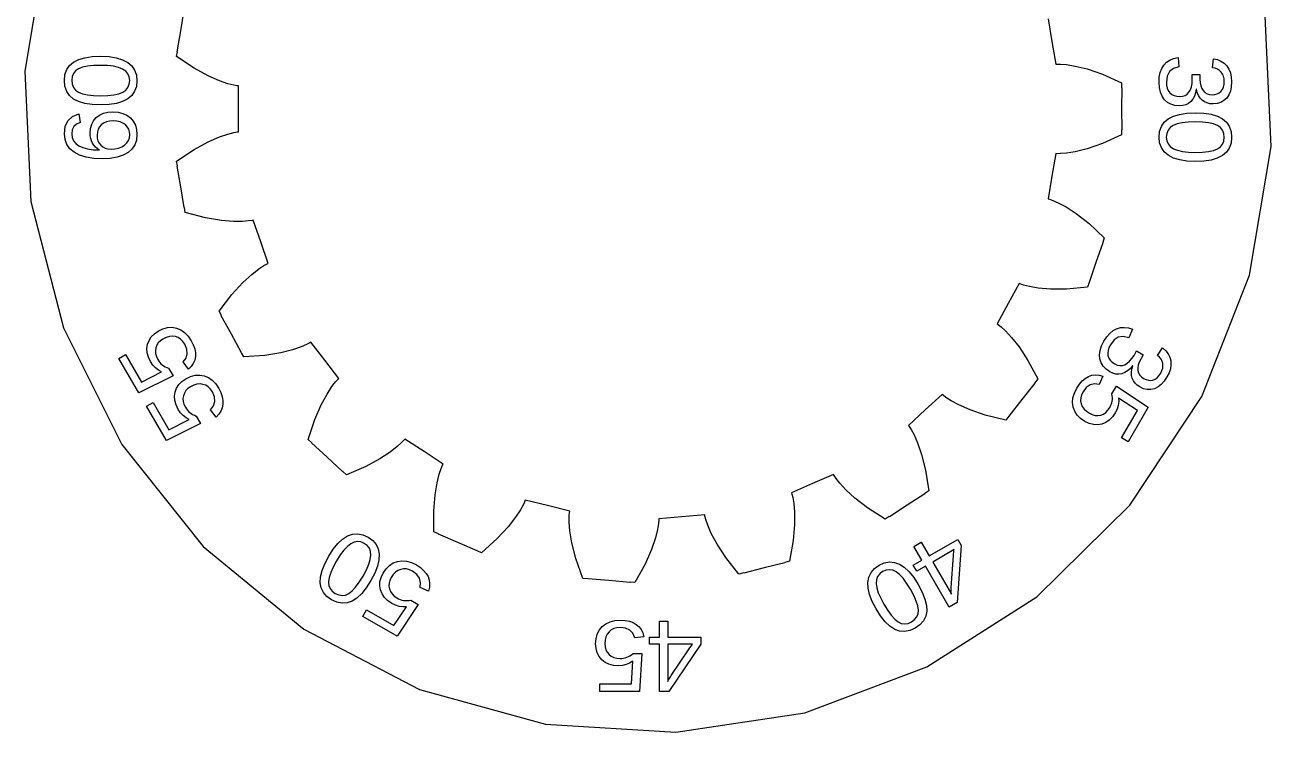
# Model space of a CAD drawing. Header units: metres. Extents: x -300 to 172, y -235 to 235.
# Drawn here: x -68.1 to 68.1, y -68.2 to 9.2 of the extents above; entities that cross this region are included whole.
import ezdxf

# ---------------------------------------------------------------- set-up
doc = ezdxf.new("R2010")
doc.units = ezdxf.units.M

msp = doc.modelspace()

# ---------------------------------------------------------------- linework, layer by layer
for p, q in [((-65.7908, 18.1933), (-68.1357, 4.1171)), ((-51.0902, 8.52545), (-50.7225, 10.8023)), ((43.7658, 9.84724), (44.1659, 7.36998)), ((68.1357, -4.1171), (67.5028, 10.1391)), ((-51.4817, 6.25258), (-51.0902, 8.52545)), ((44.1659, 7.36998), (44.5919, 4.89705)), ((-62.2552, 5.39519), (-61.574, 5.59674)), ((-61.574, 5.59674), (-60.7722, 5.71768)), ((-60.7722, 5.71768), (-59.85, 5.758)), ((-59.85, 5.758), (-58.9411, 5.71568)), ((-58.9411, 5.71568), (-58.1465, 5.58875)), ((-58.1465, 5.58875), (-57.4661, 5.37718)), ((-51.5443, 5.71313), (-51.4596, 6.23752)), ((-49.6343, 4.43625), (-51.5443, 5.71313)), ((-51.4596, 6.23752), (-51.4817, 6.25258)), ((57.0578, 5.33867), (57.4774, 5.50955)), ((57.4774, 5.50955), (57.96, 5.61017)), ((57.96, 5.61017), (58.052, 4.59818)), ((61.746, 4.49518), (61.822, 5.47917)), ((61.822, 5.47917), (62.2666, 5.38954)), ((-68.1357, 4.1171), (-67.5028, -10.1391)), ((-63.7554, 3.74818), (-63.5675, 4.29175)), ((-63.5675, 4.29175), (-63.2544, 4.74667)), ((-63.2544, 4.74667), (-62.816, 5.11299)), ((-62.6015, 4.15643), (-62.8362, 3.87175)), ((-62.816, 5.11299), (-62.2552, 5.39519)), ((-62.273, 4.379), (-62.6015, 4.15643)), ((-61.8399, 4.547), (-62.273, 4.379)), ((-61.2917, 4.66699), (-61.8399, 4.547)), ((-60.6284, 4.739), (-61.2917, 4.66699)), ((-59.85, 4.76299), (-60.6284, 4.739)), ((-59.0961, 4.73781), (-59.85, 4.76299)), ((-58.4463, 4.66225), (-59.0961, 4.73781)), ((-57.9006, 4.5363), (-58.4463, 4.66225)), ((-57.459, 4.35999), (-57.9006, 4.5363)), ((-57.4661, 5.37718), (-56.9, 5.08099)), ((-57.1186, 4.13011), (-57.459, 4.35999)), ((-56.8755, 3.8425), (-57.1186, 4.13011)), ((-56.9, 5.08099), (-56.4546, 4.70224)), ((-56.4546, 4.70224), (-56.1365, 4.243)), ((-56.1365, 4.243), (-55.9456, 3.70325)), ((-48.0841, 3.5966), (-49.6343, 4.43625)), ((44.5919, 4.89705), (44.7186, 4.90456)), ((44.7186, 4.90456), (45.1051, 4.90141)), ((45.1051, 4.90141), (45.7668, 4.84601)), ((45.7668, 4.84601), (46.7276, 4.68895)), ((46.7276, 4.68895), (48.0203, 4.36682)), ((48.0203, 4.36682), (49.6875, 3.79379)), ((56.0132, 3.97542), (56.1773, 4.41023)), ((56.1773, 4.41023), (56.407, 4.78618)), ((56.407, 4.78618), (56.7009, 5.09755)), ((56.7009, 5.09755), (57.0578, 5.33867)), ((57.457, 4.42036), (57.032, 4.08292)), ((58.052, 4.59818), (57.457, 4.42036)), ((62.0309, 4.44174), (61.746, 4.49518)), ((62.2817, 4.34642), (62.0309, 4.44174)), ((62.2666, 5.38954), (62.6595, 5.22968)), ((62.4984, 4.20923), (62.2817, 4.34642)), ((62.681, 4.03017), (62.4984, 4.20923)), ((62.6595, 5.22968), (63.0006, 4.99954)), ((63.0006, 4.99954), (63.29, 4.69917)), ((63.29, 4.69917), (63.521, 4.33923)), ((63.521, 4.33923), (63.686, 3.93143)), ((-63.818, 3.116), (-63.7554, 3.74818)), ((-63.756, 2.46667), (-63.818, 3.116)), ((-62.9771, 3.52493), (-63.024, 3.116)), ((-63.024, 3.116), (-62.9777, 2.6963)), ((-62.8362, 3.87175), (-62.9771, 3.52493)), ((-56.7296, 3.49712), (-56.8755, 3.8425)), ((-56.681, 3.09399), (-56.7296, 3.49712)), ((-56.7286, 2.68837), (-56.681, 3.09399)), ((-55.9456, 3.70325), (-55.882, 3.08299)), ((-55.882, 3.08299), (-55.9453, 2.46356)), ((-46.8621, 3.0661), (-48.0841, 3.5966)), ((-45.9403, 2.75304), (-46.8621, 3.0661)), ((-45.2967, 2.58948), (-45.9403, 2.75304)), ((49.6875, 3.79379), (51.7817, 2.84868)), ((51.7817, 2.84868), (51.7845, 2.31752)), ((55.882, 2.92917), (55.9148, 3.48174)), ((55.9188, 2.34018), (55.882, 2.92917)), ((55.9148, 3.48174), (56.0132, 3.97542)), ((56.777, 3.58586), (56.692, 2.92917)), ((56.692, 2.92917), (56.7151, 2.57954)), ((57.032, 4.08292), (56.777, 3.58586)), ((59.4248, 2.41592), (59.4917, 2.78986)), ((59.4917, 2.78986), (59.514, 3.21718)), ((59.514, 3.21718), (59.514, 3.77217)), ((59.514, 3.77217), (60.362, 3.77217)), ((60.362, 3.77217), (60.362, 3.23917)), ((60.362, 3.23917), (60.3839, 2.8593)), ((60.3839, 2.8593), (60.4497, 2.52467)), ((62.8262, 3.81473), (62.681, 4.03017)), ((62.93, 3.56842), (62.8262, 3.81473)), ((62.9922, 3.29123), (62.93, 3.56842)), ((62.9907, 2.64911), (63.013, 2.98317)), ((63.013, 2.98317), (62.9922, 3.29123)), ((63.686, 3.93143), (63.785, 3.47574)), ((63.818, 2.97217), (63.7845, 2.42824)), ((63.785, 3.47574), (63.818, 2.97217)), ((-63.5702, 1.91074), (-63.756, 2.46667)), ((-63.2605, 1.44818), (-63.5702, 1.91074)), ((-62.827, 1.07899), (-63.2605, 1.44818)), ((-62.9777, 2.6963), (-62.839, 2.34024)), ((-62.839, 2.34024), (-62.6077, 2.04781)), ((-62.6077, 2.04781), (-62.284, 1.81898)), ((-62.284, 1.81898), (-61.8544, 1.64662)), ((-61.8544, 1.64662), (-61.3055, 1.5235)), ((-61.3055, 1.5235), (-60.6374, 1.44962)), ((-60.6374, 1.44962), (-59.85, 1.42499)), ((-59.85, 1.42499), (-59.0827, 1.44994)), ((-59.0827, 1.44994), (-58.4258, 1.52475)), ((-58.4258, 1.52475), (-57.8792, 1.64943)), ((-57.8792, 1.64943), (-57.443, 1.82399)), ((-57.443, 1.82399), (-57.1096, 2.05336)), ((-57.1096, 2.05336), (-56.8715, 2.34149)), ((-56.4512, 1.47105), (-56.894, 1.09799)), ((-56.8715, 2.34149), (-56.7286, 2.68837)), ((-56.135, 1.92624), (-56.4512, 1.47105)), ((-55.9453, 2.46356), (-56.135, 1.92624)), ((-44.9159, 2.52275), (-45.2967, 2.58948)), ((-44.7897, 2.50931), (-44.9159, 2.52275)), ((-44.7766, 0.00009), (-44.7897, 2.50931)), ((51.7845, 2.31752), (51.8087, 2.30629)), ((51.8087, 2.30629), (51.7966, -0.00008)), ((56.0293, 1.82317), (55.9188, 2.34018)), ((56.2133, 1.37817), (56.0293, 1.82317)), ((56.471, 1.00517), (56.2133, 1.37817)), ((56.7151, 2.57954), (56.7845, 2.26967)), ((56.7845, 2.26967), (56.9001, 1.99954)), ((56.9001, 1.99954), (57.062, 1.76917)), ((57.062, 1.76917), (57.27, 1.58455)), ((57.27, 1.58455), (57.523, 1.45267)), ((57.523, 1.45267), (57.821, 1.37355)), ((57.821, 1.37355), (58.164, 1.34717)), ((58.164, 1.34717), (58.4646, 1.37723)), ((58.4646, 1.37723), (58.7303, 1.46742)), ((58.7303, 1.46742), (58.9611, 1.61774)), ((58.9611, 1.61774), (59.157, 1.82817)), ((59.157, 1.82817), (59.3132, 2.09535)), ((59.3132, 2.09535), (59.4248, 2.41592)), ((59.756, 1.38242), (59.5853, 1.07199)), ((59.8772, 1.74048), (59.756, 1.38242)), ((59.949, 2.14618), (59.8772, 1.74048)), ((59.971, 2.14618), (59.949, 2.14618)), ((60.071, 1.77798), (59.971, 2.14618)), ((60.2082, 1.45642), (60.071, 1.77798)), ((60.3826, 1.18149), (60.2082, 1.45642)), ((60.4497, 2.52467), (60.5594, 2.23529)), ((60.5594, 2.23529), (60.713, 1.99117)), ((60.713, 1.99117), (60.9054, 1.79736)), ((60.9054, 1.79736), (61.1315, 1.65892)), ((61.1315, 1.65892), (61.3914, 1.57587)), ((61.3914, 1.57587), (61.685, 1.54817)), ((61.685, 1.54817), (61.9763, 1.5708)), ((61.9763, 1.5708), (62.2352, 1.63867)), ((62.2352, 1.63867), (62.4618, 1.7518)), ((62.4618, 1.7518), (62.656, 1.91017)), ((62.656, 1.91017), (62.8122, 2.11261)), ((62.8122, 2.11261), (62.9237, 2.35892)), ((62.9237, 2.35892), (62.9907, 2.64911)), ((63.5165, 1.53273), (63.282, 1.18117)), ((63.684, 1.94843), (63.5165, 1.53273)), ((63.7845, 2.42824), (63.684, 1.94843)), ((-62.2697, 0.79724), (-62.827, 1.07899)), ((-61.5877, 0.59599), (-62.2697, 0.79724)), ((-60.7812, 0.47524), (-61.5877, 0.59599)), ((-59.85, 0.435), (-60.7812, 0.47524)), ((-58.9366, 0.47642), (-59.85, 0.435)), ((-58.1395, 0.60074), (-58.9366, 0.47642)), ((-57.4586, 0.80792), (-58.1395, 0.60074)), ((-56.894, 1.09799), (-57.4586, 0.80792)), ((-44.7897, -2.50931), (-44.7766, 0.00009)), ((56.7957, 0.70985), (56.471, 1.00517)), ((57.181, 0.49892), (56.7957, 0.70985)), ((57.6268, 0.37236), (57.181, 0.49892)), ((58.133, 0.33017), (57.6268, 0.37236)), ((58.4886, 0.36011), (58.133, 0.33017)), ((58.8125, 0.44992), (58.4886, 0.36011)), ((59.1046, 0.59961), (58.8125, 0.44992)), ((59.365, 0.80917), (59.1046, 0.59961)), ((59.5853, 1.07199), (59.365, 0.80917)), ((60.594, 0.95317), (60.3826, 1.18149)), ((60.8411, 0.77336), (60.594, 0.95317)), ((61.1225, 0.64493), (60.8411, 0.77336)), ((61.4381, 0.56786), (61.1225, 0.64493)), ((61.788, 0.54217), (61.4381, 0.56786)), ((62.2406, 0.58211), (61.788, 0.54217)), ((62.6405, 0.70192), (62.2406, 0.58211)), ((62.9876, 0.90161), (62.6405, 0.70192)), ((63.282, 1.18117), (62.9876, 0.90161)), ((-63.7205, -1.9409), (-63.428, -1.31416)), ((-63.428, -1.31416), (-62.9405, -0.8479)), ((-62.9405, -0.8479), (-62.258, -0.54216)), ((-62.258, -0.54216), (-62.089, -1.47716)), ((-60.8342, -1.68466), (-60.6245, -1.29153)), ((-60.6245, -1.29153), (-60.331, -0.95316)), ((-60.331, -0.95316), (-59.9666, -0.68059)), ((-59.9666, -0.68059), (-59.5445, -0.4859)), ((-59.5445, -0.4859), (-59.0646, -0.3691)), ((-58.8818, -1.35066), (-59.232, -1.42715)), ((-59.0646, -0.3691), (-58.527, -0.33015)), ((-58.483, -1.32515), (-58.8818, -1.35066)), ((-58.527, -0.33015), (-57.9463, -0.37128)), ((-58.0826, -1.35034), (-58.483, -1.32515)), ((-57.7275, -1.4259), (-58.0826, -1.35034)), ((-57.9463, -0.37128), (-57.43, -0.49466)), ((-57.43, -0.49466), (-56.9783, -0.70029)), ((-56.9783, -0.70029), (-56.591, -0.98816)), ((-56.591, -0.98816), (-56.2808, -1.3484)), ((-56.2808, -1.3484), (-56.0592, -1.77116)), ((51.7966, -0.00008), (51.8087, -2.30629)), ((56.4512, -1.47104), (56.894, -1.09798)), ((56.894, -1.09798), (57.4586, -0.80791)), ((57.4586, -0.80791), (58.1395, -0.60072)), ((58.1395, -0.60072), (58.9366, -0.47641)), ((58.9366, -0.47641), (59.85, -0.43498)), ((59.85, -0.43498), (60.7812, -0.47522)), ((60.7812, -0.47522), (61.5877, -0.59598)), ((61.5877, -0.59598), (62.2697, -0.79723)), ((62.2697, -0.79723), (62.827, -1.07898)), ((62.827, -1.07898), (63.2605, -1.44817)), ((-63.818, -2.72815), (-63.7205, -1.9409)), ((-62.9655, -2.29503), (-63.024, -2.73915)), ((-62.7902, -1.93666), (-62.9655, -2.29503)), ((-62.498, -1.66403), (-62.7902, -1.93666)), ((-62.089, -1.47716), (-62.498, -1.66403)), ((-61.002, -2.63516), (-60.9601, -2.13254)), ((-60.9858, -2.93929), (-61.002, -2.63516)), ((-60.9601, -2.13254), (-60.8342, -1.68466)), ((-60.2173, -2.52516), (-60.246, -2.86916)), ((-60.1312, -2.22116), (-60.2173, -2.52516)), ((-59.9878, -1.95715), (-60.1312, -2.22116)), ((-59.787, -1.73315), (-59.9878, -1.95715)), ((-59.5338, -1.55466), (-59.787, -1.73315)), ((-59.232, -1.42715), (-59.5338, -1.55466)), ((-57.4176, -1.55185), (-57.7275, -1.4259)), ((-57.153, -1.72815), (-57.4176, -1.55185)), ((-56.9417, -1.94823), (-57.153, -1.72815)), ((-56.7908, -2.20641), (-56.9417, -1.94823)), ((-56.7002, -2.50272), (-56.7908, -2.20641)), ((-56.67, -2.83716), (-56.7002, -2.50272)), ((-56.0592, -1.77116), (-55.9263, -2.25641)), ((-55.9263, -2.25641), (-55.882, -2.80415)), ((-45.9403, -2.75304), (-45.2967, -2.58948)), ((-45.2967, -2.58948), (-44.916, -2.52275)), ((-44.916, -2.52275), (-44.7897, -2.50931)), ((51.7845, -2.31752), (51.7817, -2.84869)), ((51.8087, -2.30629), (51.7845, -2.31752)), ((55.882, -3.08298), (55.9453, -2.46355)), ((55.9453, -2.46355), (56.135, -1.92622)), ((56.135, -1.92622), (56.4512, -1.47104)), ((56.7286, -2.68835), (56.681, -3.09398)), ((56.8715, -2.34148), (56.7286, -2.68835)), ((57.1096, -2.05334), (56.8715, -2.34148)), ((57.443, -1.82397), (57.1096, -2.05334)), ((57.8792, -1.64941), (57.443, -1.82397)), ((58.4258, -1.52473), (57.8792, -1.64941)), ((59.0827, -1.44992), (58.4258, -1.52473)), ((59.85, -1.42497), (59.0827, -1.44992)), ((60.6374, -1.4496), (59.85, -1.42497)), ((61.3055, -1.52348), (60.6374, -1.4496)), ((61.8544, -1.64661), (61.3055, -1.52348)), ((62.284, -1.81897), (61.8544, -1.64661)), ((62.6077, -2.04779), (62.284, -1.81897)), ((62.839, -2.34023), (62.6077, -2.04779)), ((62.9777, -2.69629), (62.839, -2.34023)), ((63.024, -3.11598), (62.9777, -2.69629)), ((63.2605, -1.44817), (63.5702, -1.91072)), ((63.5702, -1.91072), (63.756, -2.46666)), ((63.756, -2.46666), (63.818, -3.11598)), ((-63.7509, -3.34804), (-63.818, -2.72815)), ((-63.5497, -3.89265), (-63.7509, -3.34804)), ((-63.2144, -4.36203), (-63.5497, -3.89265)), ((-63.024, -2.73915), (-62.9753, -3.13409)), ((-62.9753, -3.13409), (-62.8292, -3.4819)), ((-62.8292, -3.4819), (-62.5858, -3.78259)), ((-62.5858, -3.78259), (-62.245, -4.03616)), ((-62.245, -4.03616), (-61.8119, -4.23697)), ((-60.9372, -3.22566), (-60.9858, -2.93929)), ((-60.8563, -3.49428), (-60.9372, -3.22566)), ((-60.743, -3.74516), (-60.8563, -3.49428)), ((-60.5992, -3.97353), (-60.743, -3.74516)), ((-60.4257, -4.17465), (-60.5992, -3.97353)), ((-60.246, -2.86916), (-60.2206, -3.19522)), ((-60.2206, -3.19522), (-60.1445, -3.4884)), ((-60.1445, -3.4884), (-60.0176, -3.74872)), ((-60.0176, -3.74872), (-59.84, -3.97615)), ((-59.84, -3.97615), (-59.6178, -4.16034)), ((-57.5529, -4.15135), (-57.245, -3.96016)), ((-57.245, -3.96016), (-56.9934, -3.72572)), ((-56.9934, -3.72572), (-56.8138, -3.4604)), ((-56.8138, -3.4604), (-56.7059, -3.16422)), ((-56.7059, -3.16422), (-56.67, -2.83716)), ((-56.124, -3.94591), (-56.4265, -4.40259)), ((-55.9425, -3.4131), (-56.124, -3.94591)), ((-55.882, -2.80415), (-55.9425, -3.4131)), ((-49.6343, -4.43625), (-48.0841, -3.5966)), ((-48.0841, -3.5966), (-46.8621, -3.06609)), ((-46.8621, -3.06609), (-45.9403, -2.75304)), ((49.6875, -3.79379), (48.0203, -4.36682)), ((51.7817, -2.84869), (49.6875, -3.79379)), ((55.9456, -3.70323), (55.882, -3.08298)), ((56.1365, -4.24298), (55.9456, -3.70323)), ((56.681, -3.09398), (56.7296, -3.4971)), ((56.7296, -3.4971), (56.8755, -3.84248)), ((56.8755, -3.84248), (57.1186, -4.1301)), ((62.6015, -4.15642), (62.8362, -3.87173)), ((62.8362, -3.87173), (62.9771, -3.52492)), ((62.9771, -3.52492), (63.024, -3.11598)), ((63.7554, -3.74817), (63.5675, -4.29173)), ((63.818, -3.11598), (63.7554, -3.74817)), ((-62.745, -4.75615), (-63.2144, -4.36203)), ((-62.1507, -5.06766), (-62.745, -4.75615)), ((-61.44, -5.29016), (-62.1507, -5.06766)), ((-61.8119, -4.23697), (-61.2917, -4.3804)), ((-60.6127, -5.42366), (-61.44, -5.29016)), ((-61.2917, -4.3804), (-60.6844, -4.46648)), ((-60.6844, -4.46648), (-59.99, -4.49516)), ((-59.669, -5.46815), (-60.6127, -5.42366)), ((-60.2227, -4.34853), (-60.4257, -4.17465)), ((-59.99, -4.49516), (-60.2227, -4.34853)), ((-58.7991, -5.42534), (-59.669, -5.46815)), ((-59.6178, -4.16034), (-59.3573, -4.2919)), ((-59.3573, -4.2919), (-59.0583, -4.37085)), ((-59.0583, -4.37085), (-58.721, -4.39716)), ((-58.0392, -5.29691), (-58.7991, -5.42534)), ((-58.721, -4.39716), (-58.2909, -4.36984)), ((-58.2909, -4.36984), (-57.9015, -4.2879)), ((-57.3896, -5.08284), (-58.0392, -5.29691)), ((-57.9015, -4.2879), (-57.5529, -4.15135)), ((-56.85, -4.78316), (-57.3896, -5.08284)), ((-56.4265, -4.40259), (-56.85, -4.78316)), ((-51.5443, -5.71313), (-49.6343, -4.43625)), ((44.5919, -4.89705), (44.1659, -7.37001)), ((44.7186, -4.90457), (44.5919, -4.89705)), ((45.1051, -4.90141), (44.7186, -4.90457)), ((45.7668, -4.84602), (45.1051, -4.90141)), ((46.7276, -4.68895), (45.7668, -4.84602)), ((48.0203, -4.36682), (46.7276, -4.68895)), ((56.4546, -4.70222), (56.1365, -4.24298)), ((56.9, -5.08098), (56.4546, -4.70222)), ((57.4661, -5.37717), (56.9, -5.08098)), ((57.1186, -4.1301), (57.459, -4.35997)), ((57.459, -4.35997), (57.9006, -4.53629)), ((58.1465, -5.58873), (57.4661, -5.37717)), ((57.9006, -4.53629), (58.4463, -4.66223)), ((58.4463, -4.66223), (59.0961, -4.73779)), ((59.0961, -4.73779), (59.85, -4.76297)), ((59.85, -4.76297), (60.6284, -4.73898)), ((60.6284, -4.73898), (61.2917, -4.66698)), ((61.2917, -4.66698), (61.8399, -4.54698)), ((62.2552, -5.39517), (61.574, -5.59673)), ((61.8399, -4.54698), (62.273, -4.37898)), ((62.816, -5.11298), (62.2552, -5.39517)), ((62.273, -4.37898), (62.6015, -4.15642)), ((63.2544, -4.74666), (62.816, -5.11298)), ((63.5675, -4.29173), (63.2544, -4.74666)), ((65.7908, -18.1933), (68.1357, -4.1171)), ((-51.4596, -6.23752), (-51.5443, -5.71313)), ((-51.4817, -6.25258), (-51.4596, -6.23752)), ((-51.0902, -8.5253), (-51.4817, -6.25258)), ((58.9411, -5.71567), (58.1465, -5.58873)), ((59.85, -5.75798), (58.9411, -5.71567)), ((60.7722, -5.71767), (59.85, -5.75798)), ((61.574, -5.59673), (60.7722, -5.71767)), ((44.1659, -7.37001), (43.7659, -9.84724)), ((-50.7225, -10.8023), (-51.0902, -8.5253)), ((-67.5028, -10.1391), (-63.9196, -23.9521)), ((-50.6967, -10.8094), (-50.7225, -10.8023)), ((-50.6066, -11.3328), (-50.6967, -10.8094)), ((43.7659, -9.84724), (43.8881, -9.88127)), ((43.8881, -9.88127), (44.2527, -10.0098)), ((44.2527, -10.0098), (44.8606, -10.277)), ((44.8606, -10.277), (45.7183, -10.7375)), ((45.7183, -10.7375), (46.8363, -11.4619)), ((-48.3854, -11.9203), (-50.6066, -11.3328)), ((-46.6466, -12.2111), (-48.3854, -11.9203)), ((-45.3185, -12.3161), (-46.6466, -12.2111)), ((-43.6832, -12.2586), (-44.345, -12.3129)), ((-43.3014, -12.1981), (-43.6832, -12.2586)), ((-43.1777, -12.1698), (-43.3014, -12.1981)), ((-42.3505, -14.5388), (-43.1777, -12.1698)), ((46.8363, -11.4619), (48.2271, -12.5453)), ((-44.345, -12.3129), (-45.3185, -12.3161)), ((48.2271, -12.5453), (49.901, -14.1191)), ((-41.5481, -16.9166), (-42.3505, -14.5388)), ((49.7504, -14.6409), (48.9901, -16.8184)), ((49.901, -14.1191), (49.7311, -14.6224)), ((49.7311, -14.6224), (49.7504, -14.6409)), ((-43.3274, -18.1161), (-42.5572, -17.5206)), ((-42.5572, -17.5206), (-42.0016, -17.157)), ((-42.0016, -17.157), (-41.6631, -16.9703)), ((-41.6631, -16.9703), (-41.5481, -16.9166)), ((48.9901, -16.8184), (48.2527, -19.0036)), ((-45.5045, -20.3121), (-44.3109, -19.0146)), ((-44.3109, -19.0146), (-43.3274, -18.1161)), ((48.2261, -19.0063), (48.051, -19.5078)), ((48.2527, -19.0036), (48.2261, -19.0063)), ((60.5705, -31.4745), (65.7908, -18.1933)), ((-46.8965, -22.14), (-45.5045, -20.3121)), ((40.5857, -19.1107), (39.3799, -21.3113)), ((40.7031, -19.1589), (40.5857, -19.1107)), ((41.0697, -19.2814), (40.7031, -19.1589)), ((41.7136, -19.4439), (41.0697, -19.2814)), ((42.6733, -19.6073), (41.7136, -19.4439)), ((44.0005, -19.7224), (42.6733, -19.6073)), ((45.7635, -19.7217), (44.0005, -19.7224)), ((48.051, -19.5078), (45.7635, -19.7217)), ((39.3799, -21.3113), (38.1971, -23.5244)), ((-46.6461, -22.6085), (-46.8965, -22.14)), ((-46.662, -22.6299), (-46.6461, -22.6085)), ((-45.5538, -24.6524), (-46.662, -22.6299)), ((-63.9196, -23.9521), (-57.5429, -36.7184)), ((-53.9841, -24.6044), (-53.5658, -24.3144)), ((-53.5658, -24.3144), (-53.0467, -24.0668)), ((-53.0467, -24.0668), (-52.5384, -23.9294)), ((-52.5384, -23.9294), (-52.0407, -23.9022)), ((-52.0407, -23.9022), (-51.5537, -23.9853)), ((-51.5537, -23.9853), (-51.093, -24.1752)), ((-51.093, -24.1752), (-50.6726, -24.469)), ((-50.6726, -24.469), (-50.2925, -24.8667)), ((38.1971, -23.5244), (38.3017, -23.5963)), ((38.3017, -23.5963), (38.6048, -23.8362)), ((38.6048, -23.8362), (39.093, -24.2864)), ((39.093, -24.2864), (39.7547, -25.0005)), ((50.4966, -24.5638), (50.8561, -24.2693)), ((50.8561, -24.2693), (51.243, -24.0585)), ((51.243, -24.0585), (51.6532, -23.9359)), ((51.6532, -23.9359), (52.0828, -23.9055)), ((52.0828, -23.9055), (52.5317, -23.9673)), ((52.5317, -23.9673), (52.9999, -24.1214)), ((52.9999, -24.1214), (52.5736, -25.0439)), ((-54.7944, -26.2203), (-54.7254, -25.7599)), ((-54.7254, -25.7599), (-54.5639, -25.3271)), ((-54.5639, -25.3271), (-54.3168, -24.942)), ((-54.3168, -24.942), (-53.9841, -24.6044)), ((-53.7149, -25.8665), (-53.8244, -26.1565)), ((-53.5474, -25.6077), (-53.7149, -25.8665)), ((-53.3218, -25.3803), (-53.5474, -25.6077)), ((-53.0382, -25.1841), (-53.3218, -25.3803)), ((-52.6837, -25.0117), (-53.0382, -25.1841)), ((-52.3399, -24.9097), (-52.6837, -25.0117)), ((-52.0067, -24.8783), (-52.3399, -24.9097)), ((-51.6842, -24.9174), (-52.0067, -24.8783)), ((-51.382, -25.0251), (-51.6842, -24.9174)), ((-51.1099, -25.1996), (-51.382, -25.0251)), ((-50.8678, -25.4407), (-51.1099, -25.1996)), ((-50.6558, -25.7486), (-50.8678, -25.4407)), ((-50.427, -26.287), (-50.6558, -25.7486)), ((-50.2925, -24.8667), (-49.9529, -25.3681)), ((-49.9529, -25.3681), (-49.7233, -25.8241)), ((-49.7233, -25.8241), (-49.5701, -26.2646)), ((-44.4667, -26.6865), (-45.5538, -24.6524)), ((-37.3359, -25.7783), (-37.9443, -26.0446)), ((-36.9945, -25.5971), (-37.3359, -25.7783)), ((-36.8867, -25.5302), (-36.9945, -25.5971)), ((-35.3351, -27.5023), (-36.8867, -25.5302)), ((39.7547, -25.0005), (40.5769, -26.0486)), ((49.5972, -25.9327), (49.8598, -25.4043)), ((49.8598, -25.4043), (50.1645, -24.9421)), ((50.1645, -24.9421), (50.4966, -24.5638)), ((50.5613, -25.8093), (50.4065, -26.1236)), ((50.9633, -25.2831), (50.5613, -25.8093)), ((51.4326, -24.9801), (50.9633, -25.2831)), ((51.9694, -24.9003), (51.4326, -24.9801)), ((52.5736, -25.0439), (51.9694, -24.9003)), ((-57.8513, -27.3036), (-57.1307, -26.8876)), ((-57.1307, -26.8876), (-55.3987, -29.8875)), ((-54.763, -26.6892), (-54.7944, -26.2203)), ((-54.631, -27.1664), (-54.763, -26.6892)), ((-54.3985, -27.6519), (-54.631, -27.1664)), ((-53.8244, -26.1565), (-53.8715, -26.465)), ((-53.8715, -26.465), (-53.8509, -26.7795)), ((-53.8509, -26.7795), (-53.7624, -27.1)), ((-53.7624, -27.1), (-53.6061, -27.4265)), ((-50.5211, -27.261), (-50.3821, -26.7911)), ((-50.3821, -26.7911), (-50.427, -26.287)), ((-49.5701, -26.2646), (-49.4933, -26.6895)), ((-49.4928, -27.099), (-49.5687, -27.4878)), ((-49.4933, -26.6895), (-49.4928, -27.099)), ((-44.4401, -26.6849), (-44.4667, -26.6865)), ((-44.1848, -27.1507), (-44.4401, -26.6849)), ((-41.8932, -26.9852), (-44.1848, -27.1507)), ((-40.1542, -26.6956), (-41.8932, -26.9852)), ((-38.864, -26.3637), (-40.1542, -26.6956)), ((-37.9443, -26.0446), (-38.864, -26.3637)), ((40.5769, -26.0486), (41.5406, -27.5249)), ((49.3712, -26.9131), (49.4343, -26.4357)), ((49.4079, -27.365), (49.3712, -26.9131)), ((49.4343, -26.4357), (49.5972, -25.9327)), ((50.3116, -26.4267), (50.2767, -26.7184)), ((50.2767, -26.7184), (50.3017, -26.9989)), ((50.3017, -26.9989), (50.3896, -27.2627)), ((50.4065, -26.1236), (50.3116, -26.4267)), ((52.9162, -27.3298), (53.1492, -26.9708)), ((53.1492, -26.9708), (53.4267, -26.4902)), ((53.4267, -26.4902), (54.1611, -26.9142)), ((54.1611, -26.9142), (53.8946, -27.3758)), ((55.7212, -26.9801), (56.279, -26.1659)), ((55.9412, -27.1688), (55.7212, -26.9801)), ((56.1108, -27.3768), (55.9412, -27.1688)), ((56.279, -26.1659), (56.6192, -26.4658)), ((56.6192, -26.4658), (56.8795, -26.8007)), ((56.8795, -26.8007), (57.0599, -27.1706)), ((57.0599, -27.1706), (57.1603, -27.5754)), ((-55.6733, -31.076), (-57.8513, -27.3036)), ((-54.1451, -28.0299), (-54.3985, -27.6519)), ((-53.858, -28.3436), (-54.1451, -28.0299)), ((-53.5375, -28.5931), (-53.858, -28.3436)), ((-53.6061, -27.4265), (-53.5018, -27.5916)), ((-53.1836, -28.7784), (-53.5375, -28.5931)), ((-53.5018, -27.5916), (-53.3873, -27.743)), ((-53.3873, -27.743), (-53.2626, -27.8808)), ((-53.2626, -27.8808), (-53.1278, -28.0049)), ((-53.1278, -28.0049), (-52.9788, -28.1163)), ((-52.9788, -28.1163), (-52.8108, -28.217)), ((-52.8108, -28.217), (-52.6239, -28.3069)), ((-52.6239, -28.3069), (-52.4182, -28.3861)), ((-52.4182, -28.3861), (-51.9397, -29.2149)), ((-50.844, -27.6966), (-50.5211, -27.261)), ((-50.2502, -28.497), (-50.844, -27.6966)), ((-49.9475, -28.1868), (-50.2502, -28.497)), ((-49.7203, -27.8504), (-49.9475, -28.1868)), ((-49.5687, -27.4878), (-49.7203, -27.8504)), ((-33.8042, -29.4906), (-35.3351, -27.5023)), ((41.5406, -27.5249), (42.6127, -29.5569)), ((49.5415, -27.7831), (49.4079, -27.365)), ((49.7697, -28.1584), (49.5415, -27.7831)), ((50.0924, -28.4909), (49.7697, -28.1584)), ((50.5097, -28.7806), (50.0924, -28.4909)), ((50.3896, -27.2627), (50.5427, -27.5034)), ((50.5427, -27.5034), (50.7612, -27.721)), ((50.7612, -27.721), (51.0451, -27.9153)), ((51.0451, -27.9153), (51.3204, -28.0396)), ((51.3204, -28.0396), (51.5956, -28.0943)), ((51.5956, -28.0943), (51.8706, -28.0795)), ((51.8706, -28.0795), (52.1456, -27.9953)), ((52.1456, -27.9953), (52.4144, -27.842)), ((52.4144, -27.842), (52.6713, -27.6201)), ((52.7254, -28.4313), (52.4414, -28.6808)), ((52.6713, -27.6201), (52.9162, -27.3298)), ((52.9904, -28.1158), (52.7254, -28.4313)), ((52.8701, -28.8428), (52.912, -28.4957)), ((52.912, -28.4957), (53.0095, -28.1268)), ((53.0095, -28.1268), (52.9904, -28.1158)), ((53.6133, -28.0384), (53.5636, -28.3439)), ((53.5636, -28.3439), (53.5746, -28.6321)), ((53.7237, -27.7157), (53.6133, -28.0384)), ((53.8946, -27.3758), (53.7237, -27.7157)), ((56.2298, -27.6039), (56.1108, -27.3768)), ((56.1985, -28.6458), (56.2832, -28.3746)), ((56.2984, -27.8503), (56.2298, -27.6039)), ((56.2832, -28.3746), (56.3165, -28.1095)), ((56.3165, -28.1095), (56.2984, -27.8503)), ((57.1194, -28.4383), (56.9773, -28.8824)), ((57.1804, -28.0026), (57.1194, -28.4383)), ((57.1603, -27.5754), (57.1804, -28.0026)), ((-51.9397, -29.2149), (-55.6733, -31.076)), ((-55.3987, -29.8875), (-53.1836, -28.7784)), ((-51.2997, -30.1677), (-50.967, -29.8302)), ((-50.967, -29.8302), (-50.5487, -29.5401)), ((-50.5487, -29.5401), (-50.0296, -29.2925)), ((-50.0296, -29.2925), (-49.5213, -29.1551)), ((-49.5213, -29.1551), (-49.0236, -29.1279)), ((-49.0236, -29.1279), (-48.5367, -29.211)), ((-48.5367, -29.211), (-48.0759, -29.401)), ((-48.0759, -29.401), (-47.6555, -29.6948)), ((-47.6555, -29.6948), (-47.2755, -30.0924)), ((-34.5624, -30.3896), (-34.1549, -29.8653)), ((-34.1549, -29.8653), (-33.8955, -29.5788)), ((-33.8955, -29.5788), (-33.8042, -29.4906)), ((42.6127, -29.5569), (42.2887, -29.9778)), ((42.2887, -29.9778), (42.3009, -30.0016)), ((47.1719, -30.1183), (47.4767, -29.7654)), ((47.4767, -29.7654), (47.8063, -29.4864)), ((47.8063, -29.4864), (48.1607, -29.2813)), ((48.1607, -29.2813), (48.5354, -29.1526)), ((48.5354, -29.1526), (48.9252, -29.1026)), ((48.9252, -29.1026), (49.3301, -29.1311)), ((49.3301, -29.1311), (49.7501, -29.2382)), ((49.7501, -29.2382), (49.3539, -30.1526)), ((50.8327, -28.9324), (50.5097, -28.7806)), ((51.1581, -29.0166), (50.8327, -28.9324)), ((51.4859, -29.033), (51.1581, -29.0166)), ((51.8162, -28.9817), (51.4859, -29.033)), ((52.1383, -28.8642), (51.8162, -28.9817)), ((52.4414, -28.6808), (52.1383, -28.8642)), ((52.8836, -29.1681), (52.8701, -28.8428)), ((52.9525, -29.4715), (52.8836, -29.1681)), ((53.0766, -29.7508), (52.9525, -29.4715)), ((53.2561, -30.0027), (53.0766, -29.7508)), ((53.5746, -28.6321), (53.6443, -28.8961)), ((53.6443, -28.8961), (53.7709, -29.1291)), ((53.7709, -29.1291), (53.9544, -29.3309)), ((53.9544, -29.3309), (54.1948, -29.5017)), ((54.1948, -29.5017), (54.4585, -29.6278)), ((54.4585, -29.6278), (54.7166, -29.6985)), ((54.7166, -29.6985), (54.9694, -29.7138)), ((54.9694, -29.7138), (55.2168, -29.6737)), ((55.2168, -29.6737), (55.4532, -29.5765)), ((55.4532, -29.5765), (55.673, -29.419)), ((55.673, -29.419), (55.8761, -29.2011)), ((55.8761, -29.2011), (56.0624, -28.923)), ((56.0624, -28.923), (56.1985, -28.6458)), ((56.4531, -29.7893), (56.1262, -30.1546)), ((56.7541, -29.335), (56.4531, -29.7893)), ((56.9773, -28.8824), (56.7541, -29.335)), ((-51.7774, -31.4461), (-51.7083, -30.9856)), ((-51.7083, -30.9856), (-51.5468, -30.5529)), ((-51.5468, -30.5529), (-51.2997, -30.1677)), ((-50.6978, -31.0922), (-50.8073, -31.3822)), ((-50.5303, -30.8335), (-50.6978, -31.0922)), ((-50.3047, -30.606), (-50.5303, -30.8335)), ((-50.0211, -30.4099), (-50.3047, -30.606)), ((-49.6666, -30.2374), (-50.0211, -30.4099)), ((-49.3228, -30.1354), (-49.6666, -30.2374)), ((-48.9896, -30.104), (-49.3228, -30.1354)), ((-48.6671, -30.1431), (-48.9896, -30.104)), ((-48.3649, -30.2509), (-48.6671, -30.1431)), ((-48.0928, -30.4253), (-48.3649, -30.2509)), ((-47.8508, -30.6665), (-48.0928, -30.4253)), ((-47.6387, -30.9743), (-47.8508, -30.6665)), ((-47.4099, -31.5127), (-47.6387, -30.9743)), ((-47.2755, -30.0924), (-46.9358, -30.5939)), ((-46.9358, -30.5939), (-46.7062, -31.0499)), ((-46.7062, -31.0499), (-46.553, -31.4903)), ((-35.736, -32.3721), (-35.0975, -31.2029)), ((-35.0975, -31.2029), (-34.5624, -30.3896)), ((32.1814, -31.2534), (30.3263, -32.9433)), ((32.2768, -31.3371), (32.1814, -31.2534)), ((32.5837, -31.572), (32.2768, -31.3371)), ((42.3009, -30.0016), (40.8748, -31.8141)), ((46.473, -31.618), (46.6273, -31.09)), ((46.6273, -31.09), (46.8917, -30.5451)), ((46.8917, -30.5451), (47.1719, -30.1183)), ((47.4121, -31.3012), (47.3243, -31.6314)), ((47.5727, -30.9637), (47.4121, -31.3012)), ((47.9246, -30.4963), (47.5727, -30.9637)), ((48.3387, -30.2054), (47.9246, -30.4963)), ((48.8152, -30.0908), (48.3387, -30.2054)), ((49.3539, -30.1526), (48.8152, -30.0908)), ((50.738, -31.1711), (51.2165, -30.3424)), ((50.7724, -31.3889), (50.738, -31.1711)), ((51.2165, -30.3424), (54.6951, -32.6452)), ((53.4909, -30.2273), (53.2561, -30.0027)), ((53.7811, -30.4245), (53.4909, -30.2273)), ((54.193, -30.6162), (53.7811, -30.4245)), ((54.5992, -30.7124), (54.193, -30.6162)), ((54.9997, -30.713), (54.5992, -30.7124)), ((55.3944, -30.6181), (54.9997, -30.713)), ((55.7733, -30.4308), (55.3944, -30.6181)), ((56.1262, -30.1546), (55.7733, -30.4308)), ((-54.8342, -32.5294), (-54.1137, -32.1134)), ((-52.6562, -36.3018), (-54.8342, -32.5294)), ((-54.1137, -32.1134), (-52.3817, -35.1133)), ((-51.7459, -31.9149), (-51.7774, -31.4461)), ((-51.614, -32.3921), (-51.7459, -31.9149)), ((-51.3815, -32.8777), (-51.614, -32.3921)), ((-50.8073, -31.3822), (-50.8545, -31.6907)), ((-50.8545, -31.6907), (-50.8338, -32.0052)), ((-50.8338, -32.0052), (-50.7453, -32.3257)), ((-50.7453, -32.3257), (-50.589, -32.6522)), ((-50.589, -32.6522), (-50.4847, -32.8173)), ((-47.8269, -32.9224), (-47.504, -32.4868)), ((-47.504, -32.4868), (-47.365, -32.0169)), ((-47.365, -32.0169), (-47.4099, -31.5127)), ((-46.553, -31.4903), (-46.4762, -31.9153)), ((-46.4757, -32.3247), (-46.5517, -32.7135)), ((-46.4762, -31.9153), (-46.4757, -32.3247)), ((-36.4436, -33.9868), (-35.736, -32.3721)), ((33.14, -31.9348), (32.5837, -31.572)), ((33.9946, -32.4009), (33.14, -31.9348)), ((35.2126, -32.9407), (33.9946, -32.4009)), ((40.8748, -31.8141), (39.4678, -33.6415)), ((46.4287, -32.129), (46.473, -31.618)), ((46.4946, -32.6229), (46.4287, -32.129)), ((46.6662, -33.0862), (46.4946, -32.6229)), ((47.3243, -31.6314), (47.3093, -31.9543)), ((47.3093, -31.9543), (47.3671, -32.2699)), ((47.3671, -32.2699), (47.4944, -32.5687)), ((47.4944, -32.5687), (47.6882, -32.8415)), ((50.2964, -32.9784), (50.501, -32.6797)), ((50.501, -32.6797), (50.5918, -32.5068)), ((50.5918, -32.5068), (50.6656, -32.332)), ((50.6656, -32.332), (50.7226, -32.1552)), ((50.7226, -32.1552), (50.7627, -31.9764)), ((50.7627, -31.9764), (50.7847, -31.7915)), ((50.7879, -31.5957), (50.7724, -31.3889)), ((50.7847, -31.7915), (50.7879, -31.5957)), ((51.4212, -32.4394), (51.293, -32.8448)), ((51.477, -32.0371), (51.4212, -32.4394)), ((53.5286, -33.0017), (51.4604, -31.6379)), ((51.4604, -31.6379), (51.477, -32.0371)), ((54.6951, -32.6452), (52.5172, -36.4176)), ((52.703, -43.38), (60.5705, -31.4745)), ((-52.3817, -35.1133), (-50.1665, -34.0041)), ((-51.128, -33.2556), (-51.3815, -32.8777)), ((-50.841, -33.5694), (-51.128, -33.2556)), ((-50.5205, -33.8188), (-50.841, -33.5694)), ((-50.1665, -34.0041), (-50.5205, -33.8188)), ((-50.4847, -32.8173), (-50.3702, -32.9687)), ((-50.3702, -32.9687), (-50.2455, -33.1065)), ((-50.2455, -33.1065), (-50.1107, -33.2306)), ((-50.1107, -33.2306), (-49.9617, -33.3421)), ((-49.9617, -33.3421), (-49.7937, -33.4428)), ((-49.7937, -33.4428), (-49.6068, -33.5327)), ((-49.6068, -33.5327), (-49.4011, -33.6118)), ((-49.4011, -33.6118), (-48.9226, -34.4406)), ((-47.2332, -33.7227), (-47.8269, -32.9224)), ((-46.9304, -33.4125), (-47.2332, -33.7227)), ((-46.7032, -33.0761), (-46.9304, -33.4125)), ((-46.5517, -32.7135), (-46.7032, -33.0761)), ((-37.1666, -36.1676), (-36.4436, -33.9868)), ((30.3263, -32.9433), (28.4891, -34.6524)), ((36.8802, -33.5125), (35.2126, -32.9407)), ((39.1133, -34.053), (36.8802, -33.5125)), ((39.4418, -33.6355), (39.1133, -34.053)), ((39.4678, -33.6415), (39.4418, -33.6355)), ((46.9385, -33.5036), (46.6662, -33.0862)), ((47.3117, -33.8752), (46.9385, -33.5036)), ((47.7856, -34.2009), (47.3117, -33.8752)), ((47.6882, -32.8415), (47.9485, -33.0883)), ((47.9485, -33.0883), (48.2751, -33.3091)), ((48.2751, -33.3091), (48.5868, -33.4566)), ((48.5868, -33.4566), (48.8965, -33.5383)), ((48.8965, -33.5383), (49.2043, -33.554)), ((49.2043, -33.554), (49.5102, -33.5038)), ((49.5102, -33.5038), (49.801, -33.3904)), ((49.801, -33.3904), (50.063, -33.2153)), ((50.4409, -34.0503), (50.0506, -34.312)), ((50.063, -33.2153), (50.2964, -32.9784)), ((50.7882, -33.6974), (50.4409, -34.0503)), ((51.0924, -33.2533), (50.7882, -33.6974)), ((51.293, -32.8448), (51.0924, -33.2533)), ((51.7966, -36.0016), (53.5286, -33.0017)), ((-48.9226, -34.4406), (-52.6562, -36.3018)), ((28.4891, -34.6524), (28.5647, -34.7544)), ((28.5647, -34.7544), (28.7735, -35.0796)), ((28.7735, -35.0796), (29.089, -35.6639)), ((48.246, -34.4181), (47.7856, -34.2009)), ((48.7047, -34.5375), (48.246, -34.4181)), ((49.1618, -34.5589), (48.7047, -34.5375)), ((49.6172, -34.4824), (49.1618, -34.5589)), ((50.0506, -34.312), (49.6172, -34.4824)), ((-57.5429, -36.7184), (-48.6513, -47.8798)), ((-36.7777, -36.5294), (-37.1666, -36.1676)), ((-36.7859, -36.5549), (-36.7777, -36.5294)), ((-35.0809, -38.108), (-36.7859, -36.5549)), ((-26.9427, -36.5045), (-27.4317, -36.9539)), ((-26.6787, -36.2223), (-26.9427, -36.5045)), ((-26.5984, -36.124), (-26.6787, -36.2223)), ((-24.4905, -37.4854), (-26.5984, -36.124)), ((29.089, -35.6639), (29.483, -36.5542)), ((29.483, -36.5542), (29.9204, -37.8125)), ((52.5172, -36.4176), (51.7966, -36.0016)), ((-33.3923, -39.6789), (-35.0809, -38.108)), ((-28.198, -37.5544), (-29.3105, -38.2872)), ((-27.4317, -36.9539), (-28.198, -37.5544)), ((-22.397, -38.8689), (-24.4905, -37.4854)), ((29.9204, -37.8125), (30.3525, -39.5217)), ((-30.8613, -39.1258), (-32.9749, -40.0264)), ((-29.3105, -38.2872), (-30.8613, -39.1258)), ((-22.8222, -39.9654), (-22.6071, -39.3372)), ((-22.6071, -39.3372), (-22.4547, -38.9819)), ((-22.4547, -38.9819), (-22.397, -38.8689)), ((-33.3676, -39.6687), (-33.3923, -39.6789)), ((-32.9749, -40.0264), (-33.3676, -39.6687)), ((-23.0643, -40.9084), (-22.8222, -39.9654)), ((20.2898, -40.0093), (17.9865, -41.0052)), ((20.3528, -40.1194), (20.2898, -40.0093)), ((20.5668, -40.4413), (20.3528, -40.1194)), ((20.9752, -40.965), (20.5668, -40.4413)), ((30.3525, -39.5217), (30.7067, -41.7918)), ((-23.4335, -43.9785), (-23.2885, -42.2215)), ((-23.2885, -42.2215), (-23.0643, -40.9084)), ((17.9865, -41.0052), (15.6939, -42.0252)), ((15.6939, -42.0252), (15.7322, -42.1462)), ((15.7322, -42.1462), (15.8241, -42.5217)), ((21.6321, -41.6834), (20.9752, -40.965)), ((22.6088, -42.5894), (21.6321, -41.6834)), ((30.2674, -42.1111), (28.33, -43.3624)), ((30.7067, -41.7918), (30.2636, -42.0847)), ((30.2636, -42.0847), (30.2674, -42.1111)), ((-13.6299, -43.2749), (-13.9465, -43.8587)), ((-13.4718, -42.9222), (-13.6299, -43.2749)), ((-13.4278, -42.8032), (-13.4718, -42.9222)), ((-10.992, -43.4064), (-13.4278, -42.8032)), ((-8.56268, -44.0352), (-10.992, -43.4064)), ((15.8241, -42.5217), (15.9328, -43.1768)), ((15.9328, -43.1768), (16.0164, -44.1467)), ((24.0005, -43.6717), (22.6088, -42.5894)), ((28.33, -43.3624), (26.4059, -44.6339)), ((42.5321, -53.3896), (52.703, -43.38)), ((-23.4092, -46.276), (-23.4335, -43.9785)), ((-14.4762, -44.6754), (-15.2905, -45.7298)), ((-13.9465, -43.8587), (-14.4762, -44.6754)), ((-8.60942, -44.5463), (-8.58064, -44.1608)), ((-8.60887, -45.2103), (-8.60942, -44.5463)), ((-8.58064, -44.1608), (-8.56268, -44.0352)), ((1.19795, -44.844), (1.19496, -44.9709)), ((3.69759, -44.6237), (1.19795, -44.844)), ((6.19945, -44.4296), (3.69759, -44.6237)), ((6.22327, -44.5542), (6.19945, -44.4296)), ((6.32121, -44.9281), (6.22327, -44.5542)), ((6.53734, -45.556), (6.32121, -44.9281)), ((16.0164, -44.1467), (16.0215, -45.4789)), ((25.9371, -44.908), (24.0005, -43.6717)), ((26.3833, -44.6198), (25.9371, -44.908)), ((26.4059, -44.6339), (26.3833, -44.6198)), ((-22.9239, -46.4919), (-23.4092, -46.276)), ((-15.2905, -45.7298), (-16.485, -47.0265)), ((-8.53166, -46.1808), (-8.60887, -45.2103)), ((-8.31738, -47.4957), (-8.53166, -46.1808)), ((1.05008, -46.0107), (0.81421, -46.9552)), ((1.15991, -45.3558), (1.05008, -46.0107)), ((1.19496, -44.9709), (1.15991, -45.3558)), ((6.92546, -46.4488), (6.53734, -45.556)), ((16.0215, -45.4789), (15.8753, -47.2358)), ((-34.4205, -48.1867), (-33.9132, -47.562)), ((-33.9132, -47.562), (-33.3898, -47.0785)), ((-33.3898, -47.0785), (-32.8503, -46.7364)), ((-32.5054, -47.581), (-32.8788, -47.8752)), ((-32.8503, -46.7364), (-32.2996, -46.54)), ((-32.1361, -47.4011), (-32.5054, -47.581)), ((-32.2996, -46.54), (-31.7428, -46.4941)), ((-31.7654, -47.3344), (-32.1361, -47.4011)), ((-31.3934, -47.3807), (-31.7654, -47.3344)), ((-31.7428, -46.4941), (-31.1799, -46.5987)), ((-31.02, -47.5402), (-31.3934, -47.3807)), ((-31.1799, -46.5987), (-30.6109, -46.8537)), ((-30.6925, -47.7842), (-31.02, -47.5402)), ((-30.6109, -46.8537), (-30.1061, -47.2182)), ((-30.1061, -47.2182), (-29.7357, -47.6512)), ((-29.7357, -47.6512), (-29.4996, -48.1527)), ((-22.9234, -46.5186), (-22.9239, -46.4919)), ((-20.8065, -47.4339), (-22.9234, -46.5186)), ((-18.6993, -48.3714), (-20.8065, -47.4339)), ((-16.485, -47.0265), (-18.1917, -48.5646)), ((-7.884, -49.2045), (-8.31738, -47.4957)), ((0.81421, -46.9552), (0.38641, -48.2169)), ((7.55507, -47.6229), (6.92546, -46.4488)), ((8.51987, -49.0984), (7.55507, -47.6229)), ((15.8753, -47.2358), (15.4732, -49.4979)), ((29.0825, -47.884), (29.8827, -47.422)), ((29.8827, -47.422), (30.7447, -48.915)), ((30.7447, -48.915), (33.871, -47.11)), ((33.871, -47.11), (34.2535, -47.7725)), ((-48.6513, -47.8798), (-37.6334, -56.9487)), ((-35.3378, -49.7715), (-34.9116, -48.9526)), ((-34.9116, -48.9526), (-34.4205, -48.1867)), ((-33.6511, -48.8098), (-34.0499, -49.4501)), ((-33.2608, -48.2848), (-33.6511, -48.8098)), ((-32.8788, -47.8752), (-33.2608, -48.2848)), ((-30.4635, -48.0814), (-30.6925, -47.7842)), ((-30.3331, -48.4317), (-30.4635, -48.0814)), ((-30.368, -49.3001), (-30.3011, -48.8351)), ((-30.3011, -48.8351), (-30.3331, -48.4317)), ((-29.4996, -48.1527), (-29.3979, -48.7227)), ((-29.3979, -48.7227), (-29.429, -49.3567)), ((-18.6792, -48.3538), (-18.6993, -48.3714)), ((-18.1917, -48.5646), (-18.6792, -48.3538)), ((0.38641, -48.2169), (-0.32233, -49.8311)), ((29.9445, -49.377), (29.0825, -47.884)), ((33.4759, -48.2296), (31.1307, -49.5836)), ((33.1604, -52.3712), (33.4034, -48.8661)), ((33.4034, -48.8661), (33.4555, -48.3684)), ((33.4555, -48.3684), (33.4759, -48.2296)), ((34.2535, -47.7725), (33.8119, -54.0216)), ((-35.6339, -50.5263), (-35.3378, -49.7715)), ((-34.4183, -50.1362), (-34.6876, -50.7467)), ((-34.0499, -49.4501), (-34.4183, -50.1362)), ((-30.797, -50.4421), (-30.5333, -49.8358)), ((-30.5333, -49.8358), (-30.368, -49.3001)), ((-29.59, -50.0499), (-29.8809, -50.8024)), ((-29.429, -49.3567), (-29.59, -50.0499)), ((-28.9751, -50.8027), (-28.6494, -50.3288)), ((-28.6494, -50.3288), (-28.2779, -49.9556)), ((-28.2779, -49.9556), (-27.8605, -49.6832)), ((-27.8605, -49.6832), (-27.3972, -49.5117)), ((-27.3972, -49.5117), (-26.9032, -49.4458)), ((-27.0441, -50.3841), (-27.343, -50.5115)), ((-26.7286, -50.3264), (-27.0441, -50.3841)), ((-26.9032, -49.4458), (-26.3922, -49.49)), ((-26.4057, -50.3414), (-26.7286, -50.3264)), ((-26.0755, -50.4292), (-26.4057, -50.3414)), ((-26.3922, -49.49), (-25.8643, -49.6444)), ((-25.8643, -49.6444), (-25.3194, -49.9088)), ((-25.3194, -49.9088), (-24.8926, -50.1889)), ((-24.8926, -50.1889), (-24.5397, -50.4938)), ((-7.11507, -51.3696), (-7.884, -49.2045)), ((-0.32233, -49.8311), (-1.43713, -51.8401)), ((9.95012, -50.8965), (8.51987, -49.0984)), ((12.7153, -50.2116), (10.4826, -50.7895)), ((14.954, -49.6572), (12.7153, -50.2116)), ((14.9589, -49.631), (14.954, -49.6572)), ((15.4732, -49.4979), (14.9589, -49.631)), ((24.3937, -50.7371), (24.7657, -50.302)), ((24.7657, -50.302), (25.271, -49.9367)), ((25.271, -49.9367), (25.8391, -49.6818)), ((25.8391, -49.6818), (26.3993, -49.5775)), ((26.3993, -49.5775), (26.9516, -49.6237)), ((26.9516, -49.6237), (27.4961, -49.8206)), ((27.4961, -49.8206), (28.0296, -50.1646)), ((28.0296, -50.1646), (28.5495, -50.6507)), ((29.0118, -49.9155), (29.9445, -49.377)), ((29.3978, -50.5841), (29.0118, -49.9155)), ((30.3305, -50.0456), (29.3978, -50.5841)), ((32.9225, -54.5351), (30.3305, -50.0456)), ((31.1307, -49.5836), (33.1712, -53.1178)), ((-35.836, -51.8438), (-35.8, -51.217)), ((-35.8, -51.217), (-35.6339, -50.5263)), ((-34.8578, -51.2814), (-34.9288, -51.7405)), ((-34.9288, -51.7405), (-34.9003, -52.1363)), ((-34.6876, -50.7467), (-34.8578, -51.2814)), ((-31.5741, -51.7887), (-31.1591, -51.1191)), ((-31.1591, -51.1191), (-30.797, -50.4421)), ((-30.3017, -51.6141), (-30.8022, -52.4004)), ((-29.8809, -50.8024), (-30.3017, -51.6141)), ((-29.3331, -52.1789), (-29.3118, -51.7218)), ((-29.3118, -51.7218), (-29.1924, -51.2631)), ((-29.1924, -51.2631), (-28.9751, -50.8027)), ((-28.2309, -51.6039), (-28.3125, -51.9136)), ((-28.0834, -51.2922), (-28.2309, -51.6039)), ((-27.8626, -50.9655), (-28.0834, -51.2922)), ((-27.6158, -50.7053), (-27.8626, -50.9655)), ((-27.343, -50.5115), (-27.6158, -50.7053)), ((-25.7379, -50.5898), (-26.0755, -50.4292)), ((-25.2706, -50.9417), (-25.7379, -50.5898)), ((-24.9796, -51.3558), (-25.2706, -50.9417)), ((-24.8651, -51.8322), (-24.9796, -51.3558)), ((-24.5397, -50.4938), (-24.2606, -50.8234)), ((-24.2606, -50.8234), (-24.0555, -51.1777)), ((-24.0555, -51.1777), (-23.9269, -51.5525)), ((-23.9269, -51.5525), (-23.8769, -51.9423)), ((-6.58594, -51.4162), (-7.11507, -51.3696)), ((-6.57674, -51.4413), (-6.58594, -51.4162)), ((-4.27736, -51.6197), (-6.57674, -51.4413)), ((-1.9799, -51.8222), (-4.27736, -51.6197)), ((10.4657, -50.7688), (9.95012, -50.8965)), ((10.4826, -50.7895), (10.4657, -50.7688)), ((24.0497, -51.8174), (24.155, -51.2422)), ((24.155, -51.2422), (24.3937, -50.7371)), ((24.9825, -51.5312), (24.9536, -51.9409)), ((25.11, -51.1769), (24.9825, -51.5312)), ((25.3362, -50.8779), (25.11, -51.1769)), ((25.661, -50.6342), (25.3362, -50.8779)), ((26.0361, -50.4726), (25.661, -50.6342)), ((26.408, -50.4229), (26.0361, -50.4726)), ((26.7766, -50.4851), (26.408, -50.4229)), ((27.1419, -50.6591), (26.7766, -50.4851)), ((27.5111, -50.9496), (27.1419, -50.6591)), ((27.8924, -51.3606), (27.5111, -50.9496)), ((28.2857, -51.8921), (27.8924, -51.3606)), ((28.5495, -50.6507), (29.0557, -51.2788)), ((29.0557, -51.2788), (29.5483, -52.0491)), ((-35.7379, -52.4066), (-35.836, -51.8438)), ((-35.5005, -52.9052), (-35.7379, -52.4066)), ((-35.1237, -53.3397), (-35.5005, -52.9052)), ((-34.9003, -52.1363), (-34.7711, -52.4819)), ((-34.7711, -52.4819), (-34.5412, -52.7773)), ((-34.5412, -52.7773), (-34.2105, -53.0224)), ((-34.2105, -53.0224), (-33.8239, -53.1922)), ((-33.0773, -53.196), (-32.7173, -53.03)), ((-32.7173, -53.03), (-32.3532, -52.7441)), ((-32.3532, -52.7441), (-31.9721, -52.3304)), ((-31.9721, -52.3304), (-31.5741, -51.7887)), ((-31.31, -53.0385), (-31.8253, -53.5285)), ((-30.8022, -52.4004), (-31.31, -53.0385)), ((-29.2566, -52.6343), (-29.3331, -52.1789)), ((-29.0862, -53.0677), (-29.2566, -52.6343)), ((-28.8246, -53.458), (-29.0862, -53.0677)), ((-28.3125, -51.9136), (-28.3282, -52.2214)), ((-28.3282, -52.2214), (-28.278, -52.5273)), ((-28.278, -52.5273), (-28.1646, -52.8181)), ((-28.1646, -52.8181), (-27.9895, -53.0801)), ((-27.9895, -53.0801), (-27.7526, -53.3134)), ((-24.9269, -52.371), (-24.8651, -51.8322)), ((-24.0125, -52.7672), (-24.9269, -52.371)), ((-23.9054, -52.3472), (-24.0125, -52.7672)), ((-23.8769, -51.9423), (-23.9054, -52.3472)), ((-1.96672, -51.799), (-1.9799, -51.8222)), ((-1.43713, -51.8401), (-1.96672, -51.799)), ((24.0763, -52.4557), (24.0497, -51.8174)), ((24.2332, -53.1507), (24.0763, -52.4557)), ((24.9536, -51.9409), (25.0217, -52.4115)), ((25.0217, -52.4115), (25.1855, -52.9471)), ((25.1855, -52.9471), (25.445, -53.5476)), ((28.6909, -52.5441), (28.2857, -51.8921)), ((29.0633, -53.2383), (28.6909, -52.5441)), ((29.5483, -52.0491), (29.979, -52.8757)), ((29.979, -52.8757), (30.2777, -53.6345)), ((33.1555, -52.5383), (33.157, -52.4442)), ((33.1559, -52.6533), (33.1555, -52.5383)), ((33.1582, -52.7893), (33.1559, -52.6533)), ((33.157, -52.4442), (33.1604, -52.3712)), ((33.1613, -52.9203), (33.1582, -52.7893)), ((33.1645, -53.0187), (33.1613, -52.9203)), ((33.1678, -53.0845), (33.1645, -53.0187)), ((33.1712, -53.1178), (33.1678, -53.0845)), ((-34.6075, -53.71), (-35.1237, -53.3397)), ((-34.0142, -53.981), (-34.6075, -53.71)), ((-33.4399, -54.0981), (-34.0142, -53.981)), ((-33.8239, -53.1922), (-33.4462, -53.25)), ((-33.4462, -53.25), (-33.0773, -53.196)), ((-32.8844, -54.0611), (-33.4399, -54.0981)), ((-32.3479, -53.8703), (-32.8844, -54.0611)), ((-31.8253, -53.5285), (-32.3479, -53.8703)), ((-28.4717, -53.8052), (-28.8246, -53.458)), ((-28.0276, -54.1095), (-28.4717, -53.8052)), ((-27.619, -54.3101), (-28.0276, -54.1095)), ((-27.7759, -56.5457), (-26.4121, -54.4775)), ((-27.7526, -53.3134), (-27.454, -53.5181)), ((-27.2136, -54.4383), (-27.619, -54.3101)), ((-27.454, -53.5181), (-27.2811, -53.6088)), ((-25.1166, -54.2336), (-27.4194, -57.7122)), ((-27.2811, -53.6088), (-27.1062, -53.6827)), ((-26.8113, -54.4941), (-27.2136, -54.4383)), ((-27.1062, -53.6827), (-26.9294, -53.7397)), ((-26.9294, -53.7397), (-26.7506, -53.7798)), ((-26.4121, -54.4775), (-26.8113, -54.4941)), ((-26.7506, -53.7798), (-26.5658, -53.8018)), ((-26.5658, -53.8018), (-26.37, -53.805)), ((-26.37, -53.805), (-26.1632, -53.7895)), ((-26.1632, -53.7895), (-25.9454, -53.7551)), ((-25.9454, -53.7551), (-25.1166, -54.2336)), ((24.5206, -53.9024), (24.2332, -53.1507)), ((24.9384, -54.7106), (24.5206, -53.9024)), ((25.445, -53.5476), (25.8001, -54.2131)), ((25.8001, -54.2131), (26.2101, -54.8752)), ((29.3333, -53.8539), (29.0633, -53.2383)), ((29.5012, -54.3907), (29.3333, -53.8539)), ((29.5667, -54.849), (29.5012, -54.3907)), ((30.2777, -53.6345), (30.4444, -54.3257)), ((30.4444, -54.3257), (30.479, -54.9493)), ((30.5023, -61.0658), (42.5321, -53.3896)), ((33.8119, -54.0216), (32.9225, -54.5351)), ((-31.1919, -55.5342), (-30.7759, -54.8137)), ((-27.4194, -57.7122), (-31.1919, -55.5342)), ((-30.7759, -54.8137), (-27.7759, -56.5457)), ((25.4344, -55.4891), (24.9384, -54.7106)), ((25.9401, -56.123), (25.4344, -55.4891)), ((26.2101, -54.8752), (26.6041, -55.4137)), ((26.6041, -55.4137), (26.9821, -55.8284)), ((26.9821, -55.8284), (27.3442, -56.1195)), ((29.1538, -55.8885), (29.3928, -55.5903)), ((29.3928, -55.5903), (29.5304, -55.2438)), ((29.5304, -55.2438), (29.5667, -54.849)), ((30.3761, -55.5093), (30.1304, -56.0088)), ((30.479, -54.9493), (30.3761, -55.5093)), ((-37.6334, -56.9487), (-24.9707, -63.5287)), ((-5.54573, -57.4642), (-5.32042, -57.0197)), ((-5.32042, -57.0197), (-5.00497, -56.6395)), ((-5.00497, -56.6395), (-4.61011, -56.3354)), ((-4.61011, -56.3354), (-4.14548, -56.1183)), ((-4.26297, -57.2185), (-4.4581, -57.4783)), ((-4.0186, -57.0107), (-4.26297, -57.2185)), ((-4.14548, -56.1183), (-3.6111, -55.9879)), ((-3.73148, -56.8623), (-4.0186, -57.0107)), ((-3.4016, -56.7732), (-3.73148, -56.8623)), ((-3.6111, -55.9879), (-3.00697, -55.9445)), ((-3.02898, -56.7435), (-3.4016, -56.7732)), ((-2.44829, -56.8146), (-3.02898, -56.7435)), ((-3.00697, -55.9445), (-2.49728, -55.9737)), ((-2.49728, -55.9737), (-2.03923, -56.0612)), ((-1.98923, -57.0278), (-2.44829, -56.8146)), ((-2.03923, -56.0612), (-1.6328, -56.2072)), ((-1.65179, -57.3831), (-1.98923, -57.0278)), ((-1.6328, -56.2072), (-1.27798, -56.4115)), ((-1.27798, -56.4115), (-0.97923, -56.6717)), ((-0.97923, -56.6717), (-0.74098, -56.9843)), ((-0.74098, -56.9843), (-0.56323, -57.3492)), ((1.24417, -57.7965), (1.24417, -56.0725)), ((1.24417, -56.0725), (2.16817, -56.0725)), ((2.16817, -56.0725), (2.16817, -57.7965)), ((26.4552, -56.6122), (25.9401, -56.123)), ((26.98, -56.9567), (26.4552, -56.6122)), ((27.5164, -57.1532), (26.98, -56.9567)), ((27.3442, -56.1195), (27.7012, -56.2927)), ((28.067, -57.1969), (27.5164, -57.1532)), ((27.7012, -56.2927), (28.0651, -56.3537)), ((28.0651, -56.3537), (28.4358, -56.3022)), ((28.6317, -57.0878), (28.067, -57.1969)), ((28.4358, -56.3022), (28.8135, -56.1384)), ((29.2105, -56.826), (28.6317, -57.0878)), ((28.8135, -56.1384), (29.1538, -55.8885)), ((29.7418, -56.4477), (29.2105, -56.826)), ((30.1304, -56.0088), (29.7418, -56.4477)), ((-5.72598, -58.5465), (-5.68091, -57.9732)), ((-5.68398, -59.0538), (-5.72598, -58.5465)), ((-5.68091, -57.9732), (-5.54573, -57.4642)), ((-4.68111, -58.1313), (-4.70898, -58.5245)), ((-4.70898, -58.5245), (-4.68091, -58.8682)), ((-4.59747, -57.7825), (-4.68111, -58.1313)), ((-4.4581, -57.4783), (-4.59747, -57.7825)), ((-1.43597, -57.8805), (-1.65179, -57.3831)), ((-0.44598, -57.7665), (-1.43597, -57.8805)), ((-0.56323, -57.3492), (-0.44598, -57.7665)), ((0.16717, -58.5685), (0.16717, -57.7965)), ((0.16717, -57.7965), (1.24417, -57.7965)), ((1.24417, -58.5685), (0.16717, -58.5685)), ((1.24417, -63.7525), (1.24417, -58.5685)), ((2.16817, -57.7965), (5.77817, -57.7965)), ((4.87617, -58.5685), (2.16817, -58.5685)), ((2.16817, -58.5685), (2.16817, -62.6495)), ((5.77817, -58.5615), (2.27118, -63.7525)), ((4.78917, -58.6785), (4.87617, -58.5685)), ((5.77817, -57.7965), (5.77817, -58.5615)), ((-5.55798, -59.5108), (-5.68398, -59.0538)), ((-5.34798, -59.9173), (-5.55798, -59.5108)), ((-5.05397, -60.2735), (-5.34798, -59.9173)), ((-4.68091, -58.8682), (-4.59673, -59.1772)), ((-4.59673, -59.1772), (-4.45642, -59.4517)), ((-4.45642, -59.4517), (-4.25998, -59.6915)), ((-4.25998, -59.6915), (-4.01642, -59.8866)), ((-4.01642, -59.8866), (-3.73373, -60.026)), ((-2.31097, -60.0125), (-2.13991, -59.9391)), ((-2.13991, -59.9391), (-1.96873, -59.844)), ((-1.96873, -59.844), (-1.79741, -59.7271)), ((-1.79741, -59.7271), (-1.62598, -59.5885)), ((-1.62598, -59.5885), (-0.66898, -59.5885)), ((-0.66898, -59.5885), (-0.92398, -63.7525)), ((2.53217, -61.9975), (4.49518, -59.0835)), ((4.49518, -59.0835), (4.78917, -58.6785)), ((-4.68973, -60.5636), (-5.05397, -60.2735)), ((-4.26797, -60.7707), (-4.68973, -60.5636)), ((-3.78873, -60.8951), (-4.26797, -60.7707)), ((-3.25198, -60.9365), (-3.78873, -60.8951)), ((-3.73373, -60.026), (-3.41191, -60.1096)), ((-3.41191, -60.1096), (-3.05098, -60.1375)), ((-2.79791, -60.9059), (-3.25198, -60.9365)), ((-3.05098, -60.1375), (-2.85585, -60.1297)), ((-2.85585, -60.1297), (-2.66748, -60.1062)), ((-2.38272, -60.8142), (-2.79791, -60.9059)), ((-2.66748, -60.1062), (-2.48586, -60.0672)), ((-2.48586, -60.0672), (-2.31097, -60.0125)), ((-2.00641, -60.6614), (-2.38272, -60.8142)), ((-1.66898, -60.4475), (-2.00641, -60.6614)), ((-1.81598, -62.9205), (-1.66898, -60.4475)), ((17.1395, -66.0732), (30.5023, -61.0658)), ((2.16817, -62.6495), (2.18185, -62.6189)), ((2.18185, -62.6189), (2.21193, -62.5602)), ((2.21193, -62.5602), (2.25836, -62.4734)), ((2.25836, -62.4734), (2.32117, -62.3585)), ((2.32117, -62.3585), (2.38724, -62.2395)), ((2.38724, -62.2395), (2.44443, -62.1397)), ((2.44443, -62.1397), (2.49274, -62.0591)), ((2.49274, -62.0591), (2.53217, -61.9975)), ((-24.9707, -63.5287), (-11.2167, -67.3321)), ((-5.27998, -63.7525), (-5.27998, -62.9205)), ((-5.27998, -62.9205), (-1.81598, -62.9205)), ((-0.92398, -63.7525), (-5.27998, -63.7525)), ((2.27118, -63.7525), (1.24417, -63.7525)), ((3.02757, -68.1928), (17.1395, -66.0732)), ((-11.2167, -67.3321), (3.02757, -68.1928))]:
    msp.add_line(p, q)

doc.saveas('drawing.dxf')
